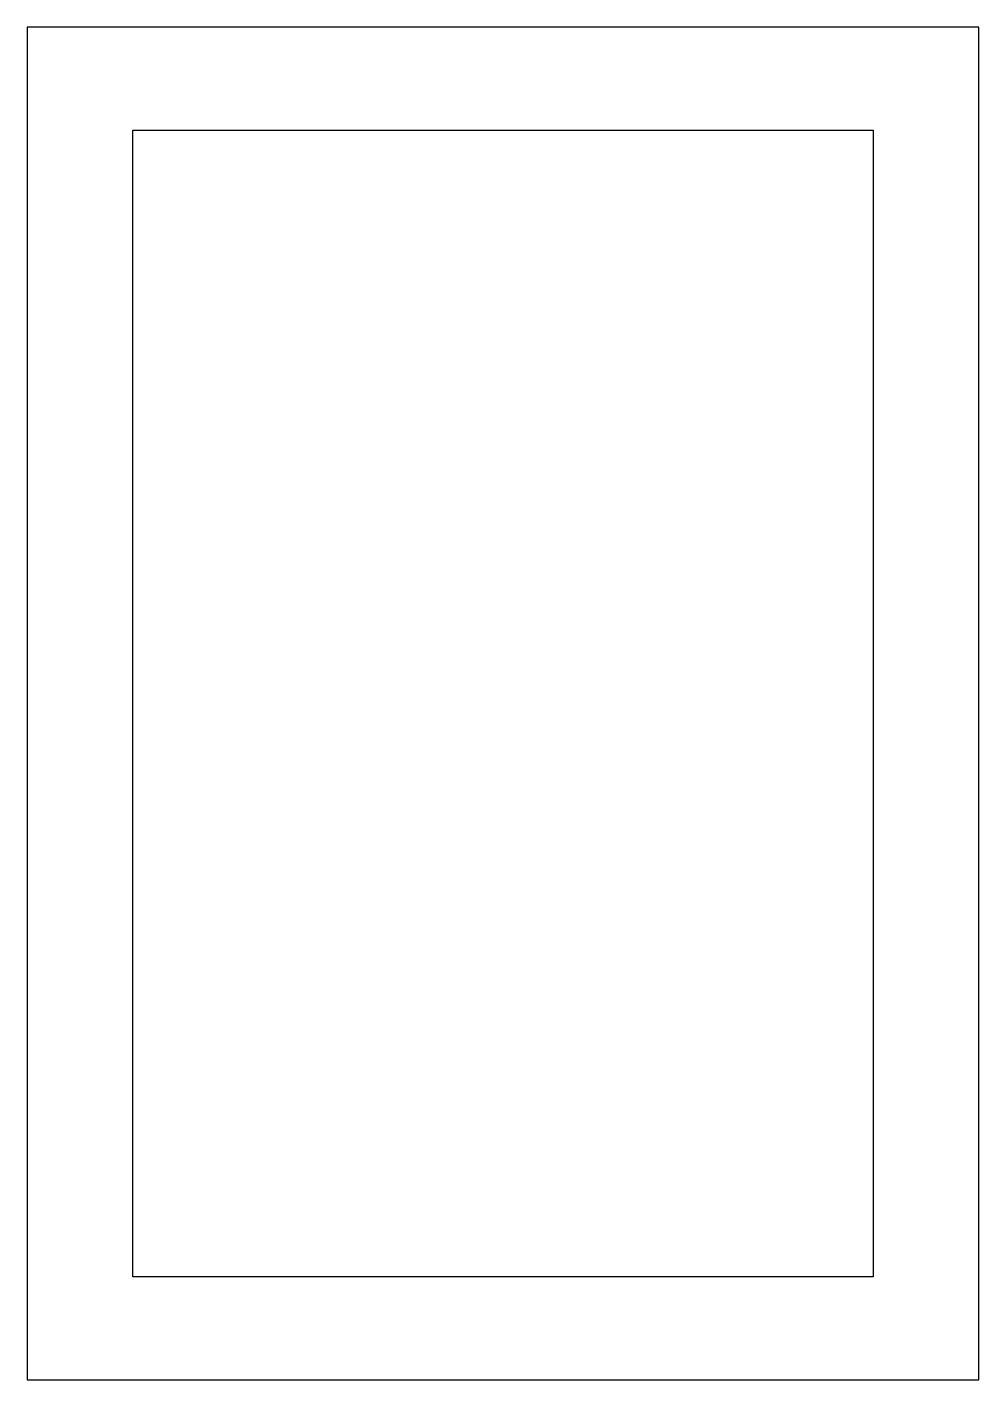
# Model space of a CAD drawing. Header units: inches. Extents: x 2.18 to 3.83, y 1.83 to 4.17.
import ezdxf

# ---------------------------------------------------------------- set-up
doc = ezdxf.new("R2010")
doc.units = ezdxf.units.IN
doc.header["$MEASUREMENT"] = 0
doc.layers.add('Layer 1', color=7, linetype='Continuous')

# ---------------------------------------------------------------- blocks, each defined once
blk = doc.blocks.new('block 2')
at = {"layer": 'Layer 1', "color": 7, "lineweight": 25, "true_color": 0xffffff}
blk.add_lwpolyline([(3.6415, 3.9935), (3.6415, 2.0065), (2.3585, 2.0065), (2.3585, 3.9935), (3.6415, 3.9935)], dxfattribs=at)

msp = doc.modelspace()

# ---------------------------------------------------------------- linework, layer by layer
at = {"layer": 'Layer 1', "color": 7, "lineweight": 25, "true_color": 0xffffff}
msp.add_lwpolyline([(2.175, 4.1725), (2.175, 4.0972), (2.175, 3.325), (2.175, 2.675), (2.175, 1.9444), (2.175, 1.8275), (3.825, 1.8275), (3.825, 1.9444), (3.825, 2.675), (3.825, 3.325), (3.825, 3.7083), (3.825, 4.1725), (2.175, 4.1725)], dxfattribs=at)

# ---------------------------------------------------------------- block references
at = {"layer": 'Layer 1'}
msp.add_blockref('block 2', (0, 0), dxfattribs=at)

doc.saveas('drawing.dxf')
